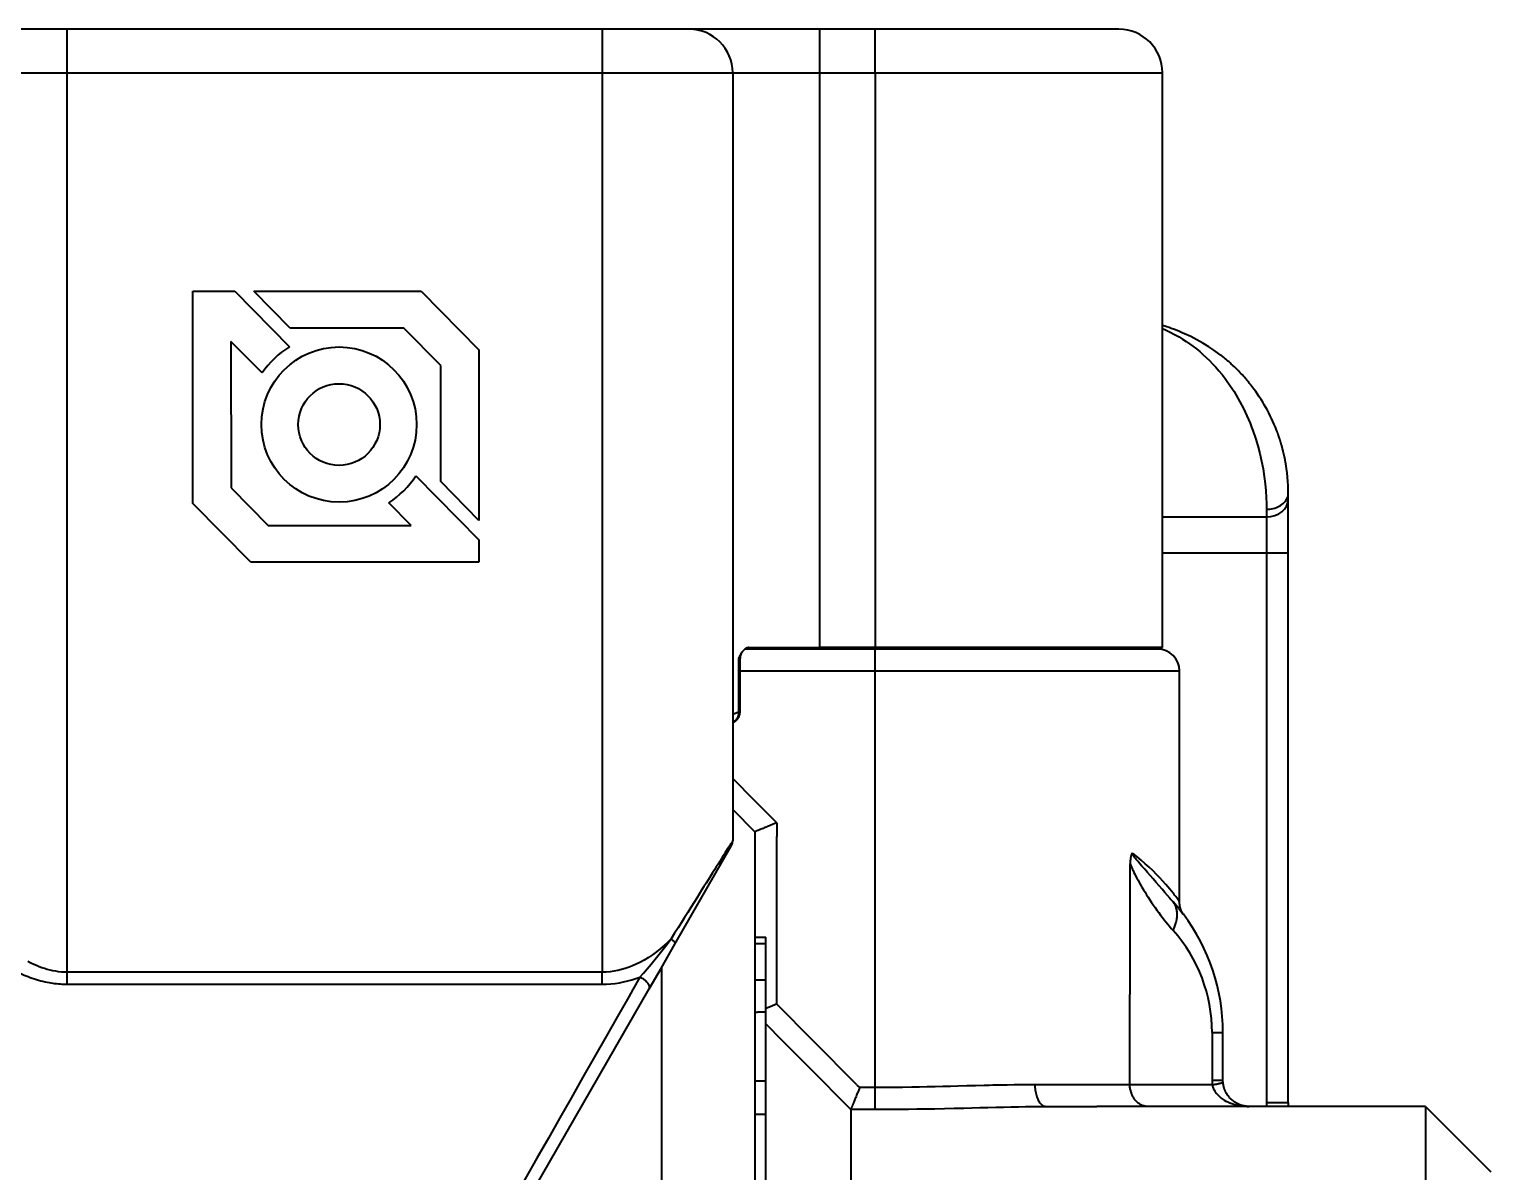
# Model space of a CAD drawing. Header units: millimetres. Extents: x 15 to 415, y 5 to 292.
# Drawn here: x 320.63 to 337.41, y 240.27 to 253.38 of the extents above; entities that cross this region are included whole.
import ezdxf

# ---------------------------------------------------------------- set-up
doc = ezdxf.new("R2010")
doc.units = ezdxf.units.MM
doc.layers.add('Geometries', color=7, linetype='Continuous')

msp = doc.modelspace()

# ---------------------------------------------------------------- linework, layer by layer
at = {"layer": 'Geometries', "linetype": 'Continuous', "lineweight": 40}
for p, q in [((321.0659, 253.3843), (320.0659, 253.3843)), ((325.1205, 253.3843), (321.0659, 253.3843)), ((321.0659, 252.8843), (321.0659, 253.3843)), ((325.1206, 253.3843), (325.1205, 253.3843)), ((325.5711, 253.3843), (325.1206, 253.3843)), ((325.5727, 253.3843), (325.5711, 253.3843)), ((327.2074, 253.3843), (325.5727, 253.3843)), ((328.2074, 253.3843), (327.2074, 253.3843)), ((327.2074, 253.3843), (327.2074, 252.8843)), ((329.7074, 253.3843), (328.2074, 253.3843)), ((330.3424, 253.3843), (329.7074, 253.3843)), ((329.7074, 252.8843), (329.7074, 253.3843)), ((333.1424, 253.3843), (330.3424, 253.3843)), ((330.3424, 252.8843), (330.3424, 253.3843)), ((319.5659, 252.8843), (321.0659, 252.8843)), ((321.0659, 242.5563), (321.0659, 252.8843)), ((321.0659, 252.8843), (327.2074, 252.8843)), ((327.2074, 252.8843), (327.2074, 242.5563)), ((327.2074, 252.8843), (328.7074, 252.8843)), ((328.7074, 252.8843), (328.7074, 245.4984)), ((328.7074, 252.8843), (329.7074, 252.8843)), ((329.7074, 246.2845), (329.7074, 252.8843)), ((329.7074, 252.8843), (330.3424, 252.8843)), ((330.3424, 252.8843), (330.3424, 246.2845)), ((330.3424, 252.8843), (333.6424, 252.8843)), ((333.6424, 249.9815), (333.6424, 252.8843)), ((322.5091, 247.9382), (322.5091, 250.3767)), ((322.5091, 250.3767), (322.991, 250.3767)), ((322.991, 250.3767), (323.6172, 249.7392)), ((323.2092, 250.3749), (325.1299, 250.3749)), ((323.6264, 249.9531), (323.2092, 250.3749)), ((325.1299, 250.3749), (325.7919, 249.7014)), ((324.9311, 249.9531), (323.6264, 249.9531)), ((325.354, 249.5215), (324.9311, 249.9531)), ((333.6424, 249.9465), (333.6424, 249.9815)), ((333.6424, 247.7838), (333.6424, 249.9465)), ((322.9443, 249.7995), (322.9468, 248.1183)), ((323.3029, 249.4376), (322.9443, 249.7995)), ((325.7919, 249.7014), (325.7919, 247.7452)), ((325.354, 248.1916), (325.354, 249.5215)), ((325.068, 248.2567), (325.792, 247.52)), ((322.9468, 248.1183), (323.3706, 247.6855)), ((325.7919, 247.7452), (325.354, 248.1916)), ((323.1736, 247.2633), (322.5091, 247.9382)), ((325.0162, 247.6855), (324.7575, 247.9475)), ((335.087, 247.989), (335.087, 248.0597)), ((335.087, 247.3735), (335.087, 247.989)), ((333.6424, 247.3735), (333.6424, 247.7838)), ((333.6424, 247.7838), (334.837, 247.7838)), ((334.837, 247.8722), (334.837, 247.7838)), ((334.837, 247.7838), (334.837, 247.3735)), ((323.3706, 247.6855), (325.0162, 247.6855)), ((325.792, 247.52), (325.792, 247.2633)), ((325.792, 247.2633), (323.1736, 247.2633)), ((333.6424, 246.2845), (333.6424, 247.3735)), ((333.6424, 247.3735), (334.837, 247.3735)), ((334.837, 247.3735), (334.837, 241.0597)), ((334.837, 247.3735), (335.087, 247.3735)), ((335.087, 241.0597), (335.087, 247.3735)), ((330.3387, 246.2655), (328.8448, 246.2655)), ((328.8928, 246.2845), (329.7074, 246.2845)), ((330.3424, 246.2845), (329.7074, 246.2845)), ((332.0674, 246.2655), (330.3387, 246.2655)), ((330.3387, 246.2655), (330.3387, 246.0155)), ((332.0674, 246.2845), (330.3424, 246.2845)), ((332.0674, 246.2655), (332.0674, 246.2845)), ((333.6424, 246.2845), (332.0674, 246.2845)), ((333.5887, 246.2655), (332.0674, 246.2655)), ((328.7744, 246.1595), (328.7744, 245.5398)), ((328.7744, 246.1595), (328.7912, 246.1595)), ((328.7912, 246.0155), (328.7912, 246.1595)), ((328.7912, 245.5433), (328.7912, 246.0155)), ((328.7912, 246.0155), (330.3387, 246.0155)), ((330.3387, 246.0155), (330.3387, 241.2315)), ((330.3387, 246.0155), (333.8387, 246.0155)), ((333.8387, 243.3644), (333.8387, 246.0155)), ((328.7074, 245.4984), (328.7074, 245.4257)), ((328.7074, 245.4257), (328.7074, 245.4244)), ((328.7074, 245.4244), (328.7074, 244.7794)), ((328.7074, 244.7794), (328.7074, 244.4259)), ((328.9623, 244.5239), (328.7074, 244.7794)), ((328.7074, 244.4259), (328.7074, 244.0671)), ((328.7074, 244.4259), (328.9623, 244.1703)), ((329.2123, 244.2732), (328.9623, 244.5239)), ((329.2123, 244.2732), (329.2123, 244.1141)), ((328.9626, 244.17), (328.9623, 244.1703)), ((328.9623, 244.1694), (328.9623, 242.9601)), ((329.2123, 242.1905), (329.2123, 244.1141)), ((328.0424, 242.8775), (328.6907, 244.0047)), ((333.2936, 243.9247), (333.3207, 243.9044)), ((333.2714, 243.7785), (333.2668, 243.7814)), ((333.2668, 243.7814), (333.2668, 243.0402)), ((333.2714, 243.7785), (333.2714, 243.8031)), ((333.7608, 243.3691), (333.7361, 243.3968)), ((333.7634, 243.3663), (333.7608, 243.3691)), ((333.7608, 243.3691), (333.763, 243.3667)), ((333.763, 243.3667), (333.7646, 243.3648)), ((333.8289, 243.2898), (333.8814, 243.223)), ((333.8387, 243.3643), (333.8387, 243.3644)), ((333.88, 243.2248), (333.8831, 243.2207)), ((333.8824, 243.2216), (333.8814, 243.223)), ((333.2668, 243.0402), (333.2668, 242.2991)), ((333.7644, 243.0366), (333.7646, 243.0369)), ((327.8876, 242.6084), (328.0424, 242.8775)), ((328.9623, 242.9601), (328.9623, 242.8876)), ((328.9623, 242.9601), (329.0873, 242.9601)), ((328.9623, 242.8876), (329.0873, 242.8876)), ((328.9623, 242.8876), (328.9623, 242.4683)), ((329.0873, 242.8876), (329.0873, 242.9601)), ((329.0873, 242.4683), (329.0873, 242.8876)), ((321.0659, 242.4186), (321.0659, 242.5563)), ((327.2074, 242.5563), (321.0659, 242.5563)), ((327.2074, 242.4186), (327.2074, 242.5563)), ((327.6401, 242.4985), (327.6815, 242.5456)), ((327.7484, 242.3665), (327.8876, 242.6084)), ((327.8876, 242.6084), (327.8876, 235.9478)), ((321.0659, 242.4186), (327.2074, 242.4186)), ((326.1623, 239.6087), (327.7484, 242.3665)), ((327.6397, 242.4992), (327.5601, 242.3587)), ((328.9623, 242.4683), (329.0873, 242.4683)), ((328.9623, 242.4683), (328.9623, 242.0992)), ((329.0873, 242.1389), (329.0873, 242.4683)), ((333.2668, 241.2655), (333.2668, 242.2991)), ((328.9623, 242.0992), (328.9903, 242.0992)), ((328.9623, 242.0992), (328.9623, 241.3104)), ((329.087, 242.0992), (328.9903, 242.0992)), ((329.0873, 242.0992), (329.087, 242.0992)), ((329.0873, 242.0992), (329.0873, 242.1389)), ((329.0873, 241.9626), (329.0873, 242.0992)), ((329.0873, 241.3104), (329.0873, 241.9626)), ((334.2118, 241.8655), (334.2118, 241.3155)), ((334.2118, 241.8655), (334.3047, 241.8655)), ((334.3047, 241.8655), (334.337, 241.8655)), ((334.337, 241.3155), (334.337, 241.8655)), ((328.9623, 241.3104), (329.0873, 241.3104)), ((328.9623, 241.3104), (328.9623, 240.9282)), ((329.0873, 240.9282), (329.0873, 241.3104)), ((330.1321, 241.2655), (330.1358, 241.2617)), ((330.1658, 241.2315), (330.1358, 241.2617)), ((330.3387, 241.2315), (330.1658, 241.2315)), ((330.3387, 241.2315), (330.3387, 241.0653)), ((333.2668, 241.2655), (332.1764, 241.2655)), ((334.2134, 241.2655), (333.2668, 241.2655)), ((333.2714, 241.2217), (333.2714, 241.2218)), ((333.2715, 241.2213), (333.2714, 241.2217)), ((333.2716, 241.2207), (333.2715, 241.2213)), ((333.2717, 241.2205), (333.2716, 241.2207)), ((334.2118, 241.3155), (334.3047, 241.3155)), ((334.3047, 241.3155), (334.337, 241.3155)), ((330.3387, 241.0653), (330.3387, 240.9832)), ((334.4253, 241.103), (334.4249, 241.1034)), ((334.5993, 241.0179), (334.5966, 241.0183)), ((334.837, 241.0597), (335.087, 241.0597)), ((328.9623, 240.9282), (329.0873, 240.9282)), ((328.9623, 240.9282), (328.9623, 239.8968)), ((329.0873, 239.8968), (329.0873, 240.9282)), ((330.0625, 240.9832), (330.0623, 240.9822)), ((330.0623, 240.9822), (330.0623, 233.669)), ((330.0625, 240.9832), (330.3387, 240.9832)), ((332.3074, 241.0155), (332.3067, 241.0155)), ((332.3087, 241.0155), (332.889, 241.0155)), ((333.4707, 241.0155), (332.889, 241.0155)), ((334.637, 241.0155), (333.4707, 241.0155)), ((334.6216, 241.0157), (334.6222, 241.0157)), ((334.6222, 241.0157), (334.637, 241.0155)), ((334.6293, 241.0156), (334.637, 241.0155)), ((334.8376, 241.0155), (334.637, 241.0155)), ((335.0877, 241.0155), (334.8376, 241.0155)), ((335.6623, 241.0155), (335.0877, 241.0155)), ((336.6623, 241.0156), (335.6623, 241.0156)), ((336.6623, 241.0156), (337.4123, 240.2656)), ((336.6623, 241.0156), (336.6623, 233.5065))]:
    msp.add_line(p, q, dxfattribs=at)
at = {"layer": 'Geometries', "linetype": 'Continuous', "lineweight": 40, "flags": 128}
for points in [[(333.6424, 249.9467), (333.6773, 249.9316), (333.7296, 249.907), (333.7817, 249.8802), (333.8333, 249.851), (333.8734, 249.8266), (333.9134, 249.8007), (333.953, 249.7733), (333.9924, 249.7444), (334.0314, 249.7141), (334.0694, 249.6828), (334.107, 249.65), (334.1443, 249.6158), (334.1811, 249.58), (334.2182, 249.542), (334.2547, 249.5024), (334.2906, 249.4613), (334.3259, 249.4186), (334.3604, 249.3742), (334.387, 249.3382), (334.4131, 249.3012), (334.4387, 249.2632), (334.4638, 249.2241), (334.4882, 249.184)], [(334.3064, 249.6449), (334.2879, 249.659), (334.2321, 249.6994), (334.1756, 249.7374), (334.107, 249.78), (334.0376, 249.8193), (333.9673, 249.8555), (333.8964, 249.8886), (333.8424, 249.9115)], [(334.6711, 249.2819), (334.6703, 249.283), (334.6693, 249.2843), (334.6681, 249.2858), (334.6667, 249.2877), (334.6652, 249.2897), (334.6634, 249.292), (334.6615, 249.2944), (334.6596, 249.2968), (334.6577, 249.2993), (334.6557, 249.3018), (334.6509, 249.3079), (334.6459, 249.3141), (334.6397, 249.3218), (334.6333, 249.3298), (334.6265, 249.338), (334.6189, 249.3471), (334.611, 249.3565), (334.6029, 249.366), (334.5947, 249.3755), (334.5862, 249.3852), (334.5733, 249.3996), (334.56, 249.4142), (334.5463, 249.429), (334.5322, 249.4438), (334.5177, 249.4588), (334.5028, 249.4738), (334.4912, 249.4853), (334.4793, 249.4969), (334.4675, 249.5082), (334.4558, 249.5192), (334.4442, 249.5299), (334.4328, 249.5403), (334.4195, 249.5523), (334.4064, 249.5638), (334.3936, 249.5749), (334.3809, 249.5856), (334.3738, 249.5916), (334.3667, 249.5975), (334.3597, 249.6032), (334.3528, 249.6089), (334.346, 249.6144), (334.3394, 249.6197), (334.3332, 249.6247), (334.3266, 249.6298), (334.3204, 249.6347), (334.3146, 249.6392), (334.3092, 249.6434), (334.3041, 249.6472)], [(334.4882, 249.184), (334.5316, 249.1076), (334.5727, 249.0282), (334.6113, 248.9461), (334.6474, 248.8618), (334.6651, 248.8169)], [(334.6651, 248.8169), (334.6805, 248.7758), (334.7106, 248.6885), (334.7374, 248.6003), (334.7607, 248.5116), (334.7805, 248.423), (334.7969, 248.3351), (334.8101, 248.249), (334.8204, 248.1654), (334.828, 248.0853), (334.8332, 248.0093), (334.8361, 247.9381), (334.837, 247.8722)], [(335.0294, 248.5357), (335.0273, 248.5441), (335.0249, 248.5538), (335.0225, 248.5632), (335.0202, 248.5723), (335.0179, 248.581), (335.0156, 248.5894), (335.0134, 248.5975), (335.0111, 248.606), (335.0088, 248.6141), (335.0066, 248.6218), (335.0044, 248.629), (335.0024, 248.6359), (335.0006, 248.6417), (334.999, 248.6472), (334.9974, 248.6524), (334.9959, 248.6573), (334.9945, 248.6617), (334.9931, 248.6659), (334.9919, 248.6697), (334.9908, 248.6733), (334.9893, 248.678), (334.9875, 248.6833), (334.9856, 248.689), (334.9836, 248.6952), (334.9813, 248.7019), (334.9787, 248.7095), (334.9759, 248.7176), (334.9728, 248.7263), (334.9709, 248.7317), (334.969, 248.7371), (334.9671, 248.7421), (334.9654, 248.7468), (334.9635, 248.7518), (334.9618, 248.7563), (334.9603, 248.7604), (334.9589, 248.7641), (334.9582, 248.7658), (334.9576, 248.7674), (334.957, 248.769), (334.9563, 248.7709), (334.9555, 248.7731), (334.9545, 248.7756), (334.9534, 248.7784), (334.9522, 248.7815)], [(335.087, 248.0597), (335.0866, 248.101), (335.0852, 248.145), (335.0827, 248.1912), (335.0789, 248.2394), (335.0738, 248.2895), (335.0671, 248.3412), (335.0589, 248.3942), (335.0553, 248.4148)], [(334.837, 247.8722), (334.8566, 247.8727), (334.8761, 247.8745), (334.8954, 247.8773), (334.9143, 247.8813), (334.9327, 247.8864), (334.9505, 247.8926), (334.9677, 247.8998), (334.984, 247.908), (334.9994, 247.9171), (335.0138, 247.9271), (335.0271, 247.9379), (335.0393, 247.9495), (335.0502, 247.9617), (335.0598, 247.9745), (335.068, 247.9879), (335.0748, 248.0017), (335.0801, 248.0159), (335.084, 248.0303), (335.0863, 248.045), (335.087, 248.0597)], [(328.8143, 246.232), (328.8112, 246.2275), (328.8044, 246.2171), (328.798, 246.2063), (328.7918, 246.1951), (328.786, 246.1838), (328.7804, 246.1723), (328.775, 246.1607), (328.7744, 246.1595)], [(328.8448, 246.2655), (328.8427, 246.2638), (328.8378, 246.2594), (328.8331, 246.2548), (328.8273, 246.2485), (328.8217, 246.2418), (328.8163, 246.2348), (328.8143, 246.232)], [(328.8928, 246.2845), (328.8868, 246.2842), (328.8808, 246.2833), (328.8749, 246.2819), (328.8692, 246.28), (328.8636, 246.2776), (328.8582, 246.2747), (328.8529, 246.2714), (328.8477, 246.2678), (328.8448, 246.2655)], [(328.7744, 245.5398), (328.7663, 245.5378), (328.7587, 245.5357), (328.7517, 245.5336), (328.7451, 245.5313), (328.7391, 245.529), (328.7337, 245.5267), (328.7287, 245.5242), (328.7243, 245.5217), (328.7204, 245.5191), (328.717, 245.5164), (328.714, 245.5136), (328.7116, 245.5107), (328.7098, 245.5078), (328.7084, 245.5047), (328.7076, 245.5016), (328.7074, 245.4984)], [(328.7744, 245.5398), (328.7744, 245.532), (328.7739, 245.5242), (328.7729, 245.5165), (328.7715, 245.5089), (328.7696, 245.5014), (328.7673, 245.494), (328.7646, 245.4868), (328.7615, 245.4799), (328.7578, 245.4728), (328.7537, 245.4661), (328.7492, 245.4596), (328.7442, 245.4535), (328.7389, 245.4478), (328.7333, 245.4425), (328.7273, 245.4377), (328.721, 245.4332), (328.7144, 245.4293), (328.7075, 245.4257), (328.7074, 245.4257)], [(328.7074, 245.4244), (328.7082, 245.4247), (328.7107, 245.4257), (328.7139, 245.4271), (328.7175, 245.4287), (328.7209, 245.4304), (328.724, 245.432), (328.7267, 245.4335), (328.7292, 245.4349), (328.7319, 245.4366), (328.7349, 245.4385), (328.738, 245.4406), (328.7409, 245.4427), (328.7434, 245.4447), (328.7459, 245.4467), (328.7484, 245.4489), (328.751, 245.4513), (328.7538, 245.4539), (328.7565, 245.4567), (328.7578, 245.4581), (328.7589, 245.4593), (328.7596, 245.4601), (328.7602, 245.4607), (328.7609, 245.4615), (328.7618, 245.4626), (328.7628, 245.4639), (328.7646, 245.4662), (328.7667, 245.469), (328.7674, 245.4699)], [(328.7674, 245.4699), (328.7689, 245.4722), (328.771, 245.4753), (328.7736, 245.4796), (328.7759, 245.4836), (328.7778, 245.4873), (328.7794, 245.4907), (328.7808, 245.4938), (328.782, 245.4969), (328.7834, 245.5003), (328.7847, 245.5041), (328.786, 245.5082), (328.7872, 245.5126), (328.7883, 245.5172), (328.7892, 245.522), (328.7899, 245.5264), (328.7904, 245.5302), (328.7905, 245.5316), (328.7907, 245.5332), (328.7908, 245.5351), (328.7909, 245.5375), (328.791, 245.5402), (328.7911, 245.5433)], [(328.7912, 245.5433), (328.7909, 245.5428), (328.7892, 245.5421), (328.7858, 245.5413), (328.7809, 245.5405), (328.7744, 245.5398)], [(329.2123, 244.2732), (329.1984, 244.2675), (329.1846, 244.2618), (329.1708, 244.2561), (329.1572, 244.2505), (329.1437, 244.2449), (329.1304, 244.2394), (329.1173, 244.234), (329.1045, 244.2287), (329.092, 244.2235), (329.0799, 244.2185), (329.0681, 244.2136), (329.0568, 244.2089), (329.0459, 244.2044), (329.0355, 244.2002)], [(328.7074, 244.0671), (328.7069, 244.0663), (328.7054, 244.064), (328.703, 244.0601), (328.6996, 244.0548), (328.6953, 244.0479), (328.69, 244.0395), (328.6838, 244.0295), (328.6766, 244.0181), (328.6685, 244.0051), (328.6594, 243.9907), (328.6481, 243.9727), (328.6357, 243.9529), (328.6221, 243.9313), (328.6074, 243.9078), (328.5916, 243.8825), (328.5749, 243.856), (328.5572, 243.8278), (328.5385, 243.7979), (328.5187, 243.7663), (328.4975, 243.7325), (328.4752, 243.6971), (328.4519, 243.66), (328.4277, 243.6213), (328.4024, 243.5811), (328.3767, 243.5401), (328.35, 243.4976), (328.3225, 243.4537), (328.2941, 243.4084), (328.2608, 243.3553), (328.2264, 243.3006), (328.1911, 243.2442), (328.1547, 243.1862), (328.1174, 243.1267), (328.0791, 243.0658), (328.04, 243.0035), (328.0001, 242.9398)], [(328.9626, 244.17), (328.9624, 244.1698), (328.9623, 244.1694)], [(329.0355, 244.2001), (329.0285, 244.1973), (329.0218, 244.1946), (329.0153, 244.192), (329.0092, 244.1895), (329.0032, 244.1871), (328.9976, 244.1848), (328.9924, 244.1827), (328.9875, 244.1807), (328.9832, 244.1789), (328.9792, 244.1772), (328.9757, 244.1757), (328.9726, 244.1744), (328.9697, 244.1732), (328.9674, 244.1721), (328.9654, 244.1713), (328.964, 244.1706), (328.9632, 244.1702), (328.9626, 244.17)], [(333.2936, 243.9247), (333.2915, 243.9212), (333.2895, 243.9174), (333.2877, 243.9134), (333.2859, 243.9091), (333.2843, 243.9047), (333.2828, 243.9002), (333.2815, 243.8955), (333.2802, 243.8905), (333.279, 243.8853), (333.2778, 243.8797), (333.2768, 243.8741), (333.2758, 243.8682), (333.2749, 243.8619), (333.2741, 243.8553), (333.2734, 243.8484), (333.2728, 243.8411), (333.2722, 243.832), (333.2718, 243.8225), (333.2715, 243.8128), (333.2714, 243.8031)], [(333.7361, 243.3968), (333.7315, 243.4021), (333.7011, 243.4366), (333.6698, 243.4726), (333.6375, 243.5099), (333.6042, 243.5484), (333.5699, 243.588), (333.5347, 243.6286), (333.5031, 243.6648), (333.4708, 243.7015), (333.4381, 243.7386), (333.4054, 243.776), (333.3837, 243.8011), (333.3622, 243.8263), (333.3409, 243.8519), (333.3331, 243.8615), (333.3256, 243.871), (333.3186, 243.8805), (333.312, 243.8898), (333.3061, 243.8989), (333.301, 243.9078), (333.2968, 243.9164), (333.2936, 243.9247)], [(333.7762, 243.4486), (333.7644, 243.4636), (333.7461, 243.4863), (333.7261, 243.5109), (333.7042, 243.5372), (333.6807, 243.5651), (333.6482, 243.6023), (333.6129, 243.641), (333.5749, 243.6807), (333.5341, 243.7213), (333.4906, 243.7623), (333.4453, 243.8029), (333.3973, 243.8437), (333.3467, 243.8843), (333.3207, 243.9044)], [(333.2714, 243.8031), (333.2767, 243.7894), (333.2821, 243.7758), (333.2877, 243.7624), (333.2934, 243.7491), (333.2992, 243.736), (333.3051, 243.723), (333.3145, 243.7029), (333.3242, 243.6831), (333.334, 243.6635), (333.3475, 243.6377), (333.3613, 243.6121), (333.3753, 243.5868), (333.3896, 243.5618), (333.4069, 243.5323), (333.4245, 243.5031), (333.4422, 243.4741), (333.4602, 243.4455), (333.4783, 243.4171), (333.4966, 243.389), (333.5168, 243.3586), (333.5372, 243.3286), (333.5578, 243.299), (333.5787, 243.2697), (333.5997, 243.2408), (333.621, 243.2123), (333.6425, 243.1841), (333.6624, 243.1587), (333.6824, 243.1336), (333.7027, 243.1088), (333.7231, 243.0844), (333.7437, 243.0603), (333.7645, 243.0366)], [(333.8289, 243.2898), (333.8278, 243.291), (333.7634, 243.3663)], [(333.8387, 243.3644), (333.8375, 243.3665), (333.8346, 243.3711), (333.8299, 243.3778), (333.8234, 243.3868), (333.8153, 243.3979), (333.8054, 243.411), (333.7939, 243.426), (333.7807, 243.4429), (333.7762, 243.4486)], [(333.7646, 243.0369), (333.7702, 243.0489), (333.7756, 243.0611), (333.7805, 243.0733), (333.7852, 243.0855), (333.7894, 243.0976), (333.7932, 243.1096), (333.7967, 243.1216), (333.7998, 243.1335), (333.8029, 243.147), (333.8055, 243.1603), (333.8075, 243.1735), (333.8091, 243.1866), (333.8102, 243.1994), (333.8108, 243.2121), (333.8109, 243.2246), (333.8106, 243.2368), (333.8097, 243.2488), (333.8083, 243.2606), (333.8065, 243.2721), (333.8041, 243.2833), (333.8013, 243.2942), (333.7979, 243.3048), (333.7946, 243.3138), (333.7909, 243.3226), (333.7868, 243.3311), (333.7824, 243.3393), (333.7776, 243.3472), (333.7724, 243.3548), (333.7668, 243.3621), (333.7646, 243.3648)], [(333.883, 243.222), (333.8829, 243.222), (333.8829, 243.2221), (333.8828, 243.2222), (333.8827, 243.2224), (333.8825, 243.2227), (333.8823, 243.223), (333.8821, 243.2232), (333.8819, 243.2235), (333.8818, 243.2237), (333.8816, 243.2239), (333.8814, 243.2242), (333.8812, 243.2245), (333.881, 243.2249), (333.8807, 243.2253), (333.8803, 243.2259), (333.8799, 243.2265), (333.8794, 243.2272), (333.8789, 243.228), (333.8783, 243.2288), (333.8777, 243.2298), (333.8771, 243.2307), (333.8765, 243.2316), (333.876, 243.2326), (333.8755, 243.2333), (333.875, 243.2341), (333.8745, 243.2349), (333.874, 243.2358), (333.8734, 243.2368), (333.8728, 243.2379), (333.8717, 243.2397), (333.8706, 243.2417), (333.8694, 243.2438), (333.8682, 243.246), (333.8669, 243.2484), (333.8655, 243.2511), (333.864, 243.2541), (333.8624, 243.2576), (333.8606, 243.2614), (333.8587, 243.2658), (333.8567, 243.2704), (333.8547, 243.2756), (333.8526, 243.2812), (333.8506, 243.2872), (333.8485, 243.2939), (333.8466, 243.301), (333.8447, 243.3087), (333.843, 243.3168), (333.8415, 243.3255), (333.8402, 243.3345), (333.8393, 243.3439), (333.8387, 243.3539), (333.8385, 243.3642)], [(328.0001, 242.9398), (327.9602, 242.9009), (327.9188, 242.863), (327.8758, 242.8264), (327.8314, 242.7912), (327.7855, 242.7577), (327.7383, 242.7261), (327.6898, 242.6965), (327.64, 242.6692), (327.5994, 242.6491), (327.5581, 242.6307), (327.5161, 242.6141), (327.4736, 242.5994), (327.4304, 242.5866), (327.3867, 242.576), (327.3425, 242.5675), (327.2979, 242.5613), (327.2528, 242.5575), (327.2074, 242.5563)], [(327.9391, 242.8588), (327.9551, 242.8797), (328.0001, 242.9398)], [(328.0001, 242.9398), (328.0059, 242.935), (328.0114, 242.9302), (328.0166, 242.9255), (328.0214, 242.9208), (328.0257, 242.9163), (328.0297, 242.9118), (328.0331, 242.9075), (328.0361, 242.9033), (328.0387, 242.8993), (328.0407, 242.8955), (328.0422, 242.8919), (328.0433, 242.8885), (328.0438, 242.8854), (328.0438, 242.8825), (328.0434, 242.8798), (328.0424, 242.8775)], [(327.6815, 242.5456), (327.6822, 242.5464), (327.7263, 242.5971), (327.7716, 242.6504), (327.8175, 242.7056), (327.8636, 242.7624), (327.9095, 242.8205), (327.9391, 242.8588)], [(320.4159, 242.6007), (320.4372, 242.5889), (320.4585, 242.5774), (320.4801, 242.5662), (320.502, 242.5553), (320.5242, 242.5448), (320.5465, 242.5346), (320.5692, 242.5247), (320.5921, 242.5152), (320.6152, 242.5061), (320.6391, 242.4972), (320.6631, 242.4887), (320.6873, 242.4806), (320.7118, 242.4729), (320.7365, 242.4657), (320.7609, 242.4591), (320.7854, 242.4529), (320.8102, 242.4472), (320.835, 242.442), (320.8562, 242.438), (320.8775, 242.4343), (320.8989, 242.431), (320.9159, 242.4286)], [(321.0659, 242.5563), (321.0326, 242.557), (320.9993, 242.559), (320.9662, 242.5624), (320.9333, 242.5671), (320.9005, 242.5731), (320.868, 242.5802), (320.8357, 242.5885), (320.8037, 242.5979), (320.7721, 242.6083), (320.7408, 242.6198), (320.71, 242.6323), (320.6795, 242.6457), (320.646, 242.6618), (320.6131, 242.6789)], [(320.9159, 242.4286), (320.9204, 242.428), (320.9419, 242.4255), (320.9635, 242.4233), (320.9839, 242.4216), (321.0044, 242.4203), (321.0248, 242.4194), (321.0454, 242.4188), (321.0659, 242.4186)], [(327.2074, 242.4186), (327.2577, 242.4198), (327.3077, 242.4231), (327.3572, 242.4285), (327.4062, 242.436), (327.4547, 242.4455), (327.5017, 242.4566), (327.5482, 242.4694), (327.5942, 242.4837), (327.6397, 242.4992)], [(327.7484, 242.3665), (327.7501, 242.3697), (327.7513, 242.3732), (327.7521, 242.3769), (327.7526, 242.3807), (327.7527, 242.3847), (327.7524, 242.3888), (327.7518, 242.3931), (327.7508, 242.3975), (327.7494, 242.402), (327.7477, 242.4066), (327.7456, 242.4112), (327.7432, 242.4159), (327.7405, 242.4206), (327.7374, 242.4254), (327.734, 242.4302), (327.7302, 242.4349), (327.7262, 242.4397), (327.7218, 242.4444), (327.7172, 242.449), (327.7123, 242.4536), (327.7071, 242.4581), (327.7018, 242.4625), (327.6962, 242.4668), (327.6904, 242.471), (327.6845, 242.4751), (327.6784, 242.479), (327.6722, 242.4827), (327.6659, 242.4863), (327.6596, 242.4897), (327.6531, 242.4928), (327.6466, 242.4958), (327.6401, 242.4985)], [(327.5601, 242.3587), (327.513, 242.2757), (327.3843, 242.049), (327.2536, 241.819), (327.1211, 241.5859), (326.9869, 241.3499), (326.851, 241.1109), (326.7214, 240.883), (326.5905, 240.6528), (326.4583, 240.4204), (326.3249, 240.1859), (326.1904, 239.9493), (326.0466, 239.6965), (325.9017, 239.4416), (325.7557, 239.1849), (325.6088, 238.9266), (325.461, 238.6668), (325.3125, 238.4056), (325.1718, 238.1582), (325.0306, 237.9099), (324.8889, 237.6607), (324.7468, 237.4109), (324.6044, 237.1604)], [(329.2123, 242.1905), (329.1984, 242.1848), (329.1846, 242.1791), (329.1708, 242.1734), (329.1572, 242.1678), (329.1437, 242.1622), (329.1303, 242.1567), (329.1173, 242.1513), (329.1044, 242.146), (329.0919, 242.1409), (329.0872, 242.1389)], [(330.1321, 241.2655), (329.632, 241.7687), (329.2123, 242.1905)], [(329.0873, 241.9626), (329.2708, 241.7782), (329.5787, 241.4687), (330.0623, 240.9822)], [(330.1658, 241.2315), (330.1605, 241.2186), (330.1552, 241.2058), (330.1498, 241.193), (330.1446, 241.1804), (330.1393, 241.1678), (330.1342, 241.1554), (330.1291, 241.1432), (330.1241, 241.1312), (330.1192, 241.1194), (330.1144, 241.1079), (330.1097, 241.0967), (330.1052, 241.0859), (330.1009, 241.0754), (330.0967, 241.0653)], [(331.6503, 241.2572), (331.5965, 241.2558), (331.4967, 241.2532), (331.3957, 241.2506), (331.2938, 241.2478), (331.2066, 241.2455), (331.1189, 241.2433), (331.0306, 241.2411), (330.9419, 241.2391), (330.8528, 241.2372), (330.7633, 241.2355), (330.6575, 241.2338), (330.5514, 241.2326), (330.4451, 241.2318), (330.3387, 241.2315)], [(331.737, 241.2592), (331.6952, 241.2582), (331.6503, 241.2572)], [(332.0023, 241.264), (331.9406, 241.2631), (331.8598, 241.2617), (331.778, 241.2601), (331.737, 241.2592)], [(332.1764, 241.2655), (332.099, 241.2651), (332.0204, 241.2643), (332.0023, 241.264)], [(332.1764, 241.2655), (332.1767, 241.2492), (332.1776, 241.2329), (332.179, 241.2168), (332.1809, 241.201), (332.1834, 241.1853), (332.1864, 241.1701), (332.19, 241.1552), (332.194, 241.1408), (332.1985, 241.1269), (332.2035, 241.1136), (332.209, 241.101), (332.2148, 241.0891), (332.2211, 241.0779), (332.2277, 241.0675), (332.2347, 241.058), (332.2419, 241.0493), (332.2495, 241.0416), (332.2573, 241.0348), (332.2653, 241.029), (332.2735, 241.0242), (332.2819, 241.0205), (332.2903, 241.0178), (332.2989, 241.0161), (332.3074, 241.0155)], [(333.2714, 241.2218), (333.2705, 241.2264), (333.2689, 241.2361), (333.2677, 241.2459), (333.267, 241.2557), (333.2668, 241.2655)], [(333.2808, 241.1899), (333.2776, 241.1988), (333.2748, 241.2079), (333.2724, 241.2171), (333.2717, 241.2205)], [(333.3299, 241.0887), (333.3241, 241.0962), (333.3187, 241.104), (333.3134, 241.112), (333.3085, 241.1204), (333.3037, 241.1292), (333.2992, 241.1383), (333.295, 241.1476), (333.2912, 241.1571), (333.2882, 241.1651), (333.2855, 241.1732), (333.283, 241.1815), (333.2808, 241.1899)], [(334.2118, 241.3155), (334.212, 241.3015), (334.2123, 241.2875), (334.2128, 241.2765), (334.2134, 241.2655)], [(334.2134, 241.2655), (334.2239, 241.267), (334.234, 241.2686), (334.2436, 241.2701), (334.2528, 241.2716), (334.2616, 241.2731), (334.2699, 241.2746), (334.2778, 241.2761), (334.2859, 241.2777), (334.2935, 241.2794), (334.3005, 241.281), (334.3069, 241.2825), (334.3128, 241.2841), (334.3172, 241.2854), (334.3212, 241.2866), (334.3247, 241.2879), (334.3279, 241.2891), (334.3306, 241.2903), (334.3329, 241.2915), (334.3346, 241.2926), (334.336, 241.2937), (334.3369, 241.2947), (334.3375, 241.2957), (334.3376, 241.2967)], [(334.2134, 241.2655), (334.2155, 241.2555), (334.2182, 241.2456), (334.2214, 241.2357), (334.2252, 241.2258), (334.2295, 241.216), (334.2343, 241.2063), (334.2396, 241.1968), (334.2454, 241.1873), (334.2518, 241.178), (334.2586, 241.1688), (334.2654, 241.1604), (334.2727, 241.1521), (334.2803, 241.1441), (334.2883, 241.1362), (334.2968, 241.1285), (334.3055, 241.121), (334.3163, 241.1125), (334.3276, 241.1042), (334.3393, 241.0963), (334.3515, 241.0887)], [(334.3376, 241.2967), (334.3373, 241.302), (334.3371, 241.3072), (334.3371, 241.3114), (334.337, 241.3155)], [(334.3468, 241.2394), (334.3459, 241.2431), (334.3435, 241.2537), (334.3414, 241.2644), (334.3398, 241.2752), (334.3385, 241.2859), (334.3376, 241.2967)], [(334.3472, 241.2384), (334.3471, 241.2387), (334.3469, 241.2394)], [(334.3672, 241.1845), (334.367, 241.1849), (334.3649, 241.1893), (334.3627, 241.1941), (334.3605, 241.1992), (334.3583, 241.2046), (334.356, 241.2105), (334.3547, 241.214), (334.3534, 241.2176), (334.3523, 241.221), (334.3513, 241.2241), (334.3504, 241.2269), (334.3497, 241.2293), (334.349, 241.2313), (334.3486, 241.2328), (334.3482, 241.2341), (334.3481, 241.2346), (334.348, 241.2351), (334.3477, 241.2361), (334.3475, 241.2371), (334.3473, 241.2379), (334.3472, 241.2384)], [(334.3739, 241.1715), (334.3715, 241.176), (334.3692, 241.1805), (334.3672, 241.1845)], [(330.0966, 241.0653), (330.0936, 241.058), (330.0907, 241.0509), (330.0879, 241.0441), (330.0853, 241.0376), (330.0827, 241.0312), (330.0802, 241.0251), (330.0779, 241.0194), (330.0756, 241.014), (330.0736, 241.0092), (330.0718, 241.0047), (330.07, 241.0005), (330.0684, 240.9968), (330.0669, 240.9933), (330.0656, 240.9903), (330.0645, 240.9877), (330.0635, 240.9855), (330.063, 240.9842), (330.0625, 240.9832)], [(333.4707, 241.0155), (333.462, 241.0157), (333.4532, 241.0165), (333.4445, 241.0177), (333.4358, 241.0194), (333.4272, 241.0215), (333.4189, 241.0241), (333.4106, 241.0272), (333.4025, 241.0306), (333.3945, 241.0345), (333.3865, 241.039), (333.3786, 241.0438), (333.3709, 241.0491), (333.3635, 241.0548), (333.3562, 241.061), (333.3493, 241.0674), (333.3425, 241.0741), (333.3361, 241.0812), (333.3299, 241.0887)], [(334.3515, 241.0887), (334.3717, 241.0773), (334.3928, 241.0669), (334.4148, 241.0573), (334.4376, 241.0486), (334.4611, 241.0409), (334.4852, 241.0342), (334.5098, 241.0285), (334.5348, 241.0238), (334.5601, 241.0202), (334.5857, 241.0176), (334.6113, 241.016), (334.6216, 241.0157)], [(334.4249, 241.1034), (334.4175, 241.111), (334.4103, 241.119), (334.4035, 241.1272), (334.3969, 241.1357), (334.3905, 241.1445), (334.3845, 241.1535), (334.3789, 241.1627), (334.3739, 241.1715)], [(334.4305, 241.0981), (334.4299, 241.0987), (334.4284, 241.1001), (334.4271, 241.1013), (334.4261, 241.1024), (334.4253, 241.1031)], [(334.4321, 241.0966), (334.4317, 241.097), (334.4305, 241.0981)], [(334.5135, 241.0426), (334.5059, 241.0461), (334.4987, 241.0498), (334.4918, 241.0535), (334.4854, 241.0572), (334.4793, 241.0608), (334.473, 241.0648), (334.4672, 241.0686), (334.4618, 241.0724), (334.4569, 241.076), (334.4523, 241.0795), (334.4484, 241.0826), (334.4448, 241.0855), (334.4415, 241.0882), (334.4386, 241.0907), (334.436, 241.0931), (334.4337, 241.0951), (334.4321, 241.0966)], [(334.5299, 241.0353), (334.5232, 241.0379), (334.5136, 241.0421)], [(334.5966, 241.0182), (334.5793, 241.0211), (334.5603, 241.0255), (334.5415, 241.0311), (334.5299, 241.0353)], [(334.5993, 241.0179), (334.5984, 241.018), (334.5966, 241.0182)], [(334.6222, 241.0158), (334.6193, 241.0159), (334.6163, 241.0161), (334.6133, 241.0164), (334.6101, 241.0166), (334.6068, 241.017), (334.6034, 241.0174), (334.6, 241.0178), (334.5993, 241.0179)], [(334.6293, 241.0156), (334.6177, 241.0161), (334.5993, 241.0179)], [(330.3387, 240.9832), (330.4354, 240.9833), (330.532, 240.9838), (330.6284, 240.9845), (330.7247, 240.9854), (330.8207, 240.9866), (330.9164, 240.9881), (331.0286, 240.99), (331.1402, 240.9922), (331.2511, 240.9946), (331.3612, 240.9972), (331.4539, 240.9994), (331.5458, 241.0017), (331.6369, 241.0039), (331.7272, 241.0061), (331.8166, 241.0082), (331.905, 241.0101), (331.9874, 241.0117), (332.0688, 241.0131), (332.1492, 241.0143), (332.2285, 241.0151), (332.3067, 241.0155)], [(332.3074, 241.0155), (332.3075, 241.0155), (332.3077, 241.0155), (332.308, 241.0155), (332.3087, 241.0155)]]:
    msp.add_lwpolyline(points, dxfattribs=at)
at = {"layer": 'Geometries', "linetype": 'Continuous', "lineweight": 40}
for radius in [0.8909, 0.4687]:
    msp.add_circle((324.1866, 248.8453), radius, dxfattribs=at)
for centre, radius, start, end in [((328.2074, 252.8843), 0.5, 0, 90), ((333.1424, 252.8843), 0.5, 0, 90), ((333.0956, 248.083), 1.9756, 67.76858, 73.93391), ((324.1796, 248.8384), 1.0619, 121.9779, 145.65356), ((333.087, 248.0597), 2, 21.13074, 37.66299), ((333.035, 248.0565), 2.0512, 9.92447, 13.50934), ((324.1796, 248.8384), 1.0619, 302.96441, 326.78164), ((328.9162, 246.1595), 0.125, 144.56891, 180), ((333.5887, 246.0155), 0.25, 0, 90), ((328.5823, 244.0671), 0.125, 330.09859, 359.99579), ((332.087, 241.8655), 2.25, 0, 37.06456), ((332.454, 241.865), 1.7579, 0.01667, 41.79813), ((336.487, 241.0597), 1.65, 180, 181.53393), ((336.487, 241.0597), 1.4, 180, 181.80793)]:
    msp.add_arc(centre, radius, start, end, dxfattribs=at)
msp.add_ellipse((334.837, 247.989), major_axis=(0.25, 0), ratio=0.8206518, start_param=4.712389, end_param=6.2831853, dxfattribs=at)

doc.saveas('drawing.dxf')
